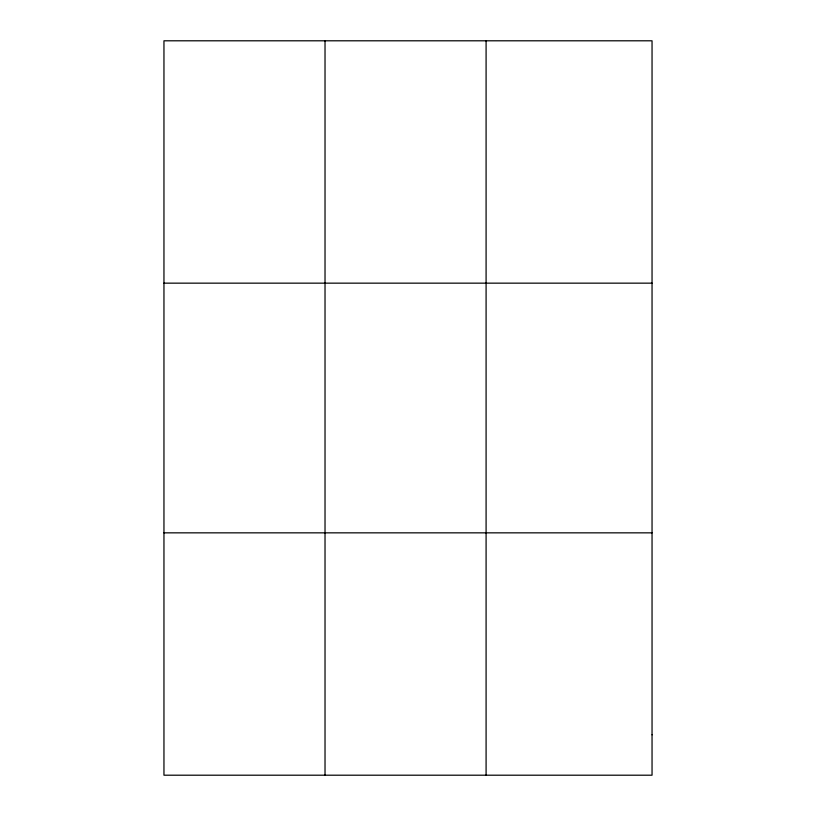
<?xml version="1.0" encoding="UTF-8"?>
<svg xmlns="http://www.w3.org/2000/svg" width="816" height="816" viewBox="0 0 816 816"><rect width="100%" height="100%" fill="white"/><g stroke="black" fill="none" stroke-linecap="round" stroke-linejoin="round"><path stroke-width="1.22" d="M325.023 40.8L325.023 775.2M486.091 40.8L486.091 775.2M163.955 283.152L652.045 283.152M163.955 532.848L652.045 532.848M652.045 734.808L652.045 775.2L163.955 775.2L163.955 40.8L652.045 40.8L652.045 734.808"/></g></svg>
